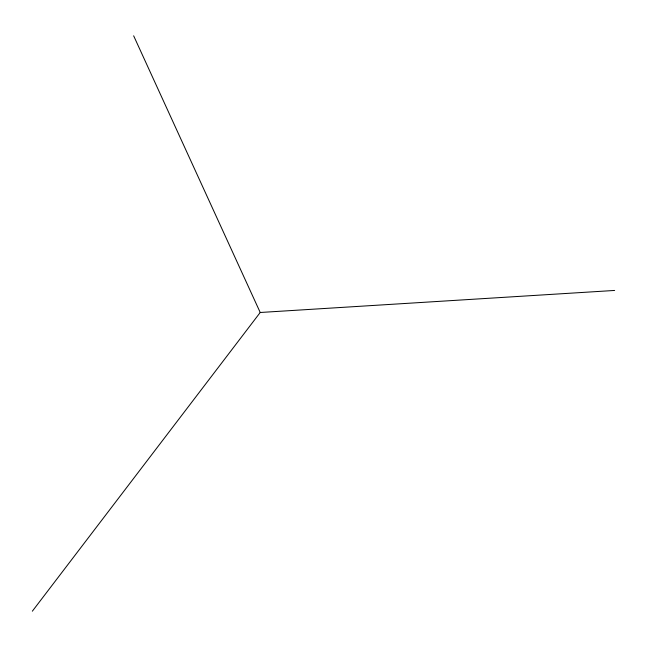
<?xml version="1.0" encoding="UTF-8"?>
<svg xmlns="http://www.w3.org/2000/svg" width="647" height="647" viewBox="0 0 647 647"><rect width="100%" height="100%" fill="white"/><g stroke="black" fill="none" stroke-linecap="round" stroke-linejoin="round"><path stroke-width="0.97" d="M32.35 611.189L260.215 312.485L614.65 290.446M133.654 35.811L260.215 312.485"/></g></svg>
